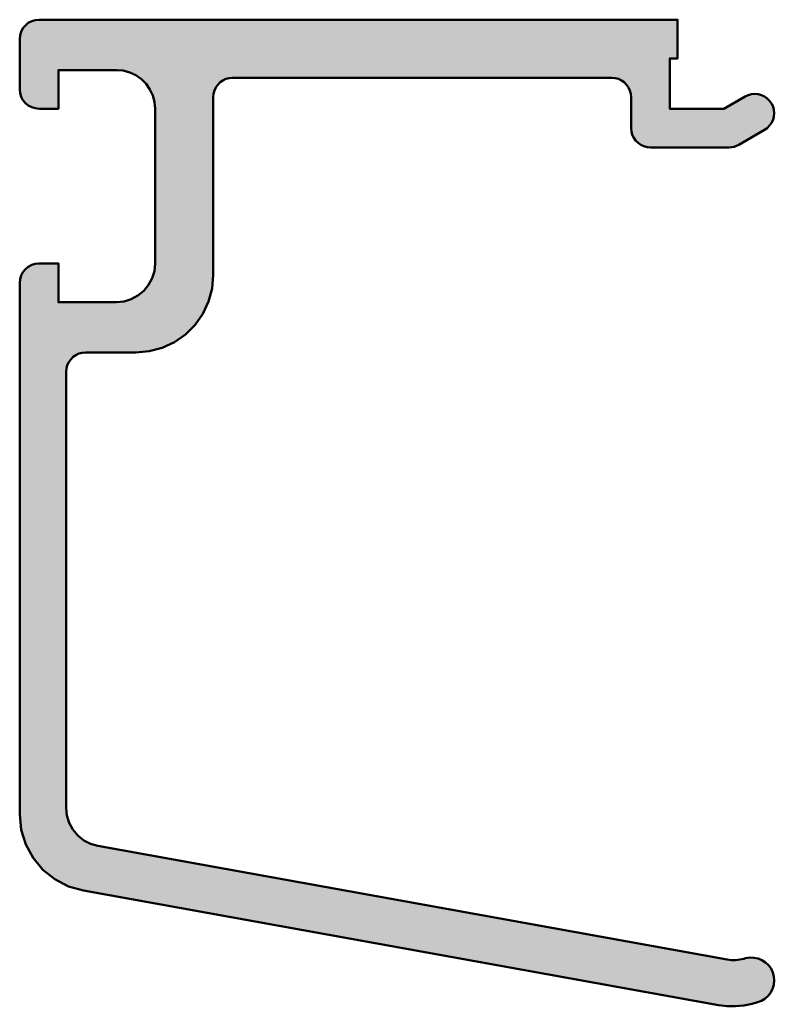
# Model space of a CAD drawing. Extents: x -17.5 to 2, y -25.5 to 0.
import ezdxf

# ---------------------------------------------------------------- set-up
doc = ezdxf.new("R2010")
doc.units = 0
doc.layers.add('0S-Alu contour', color=7, linetype='Continuous', lineweight=50)
doc.layers.add('0S-Alu hatch', color=252, linetype='Continuous', lineweight=25)

# ---------------------------------------------------------------- blocks, each defined once
blk = doc.blocks.new('335180__59E2014F_CCAE_42C0_A4D5_0BDDE0AA538D_')
at = {"layer": '0S-Alu hatch'}
blk.add_hatch(color=256, dxfattribs=at).paths.add_polyline_path([(-17, 0), (-0.5, 0), (-0.5, -1), (-0.7, -1), (-0.7, -2.3), (0.7, -2.3), (1.248, -1.984), (1.327, -1.947), (1.411, -1.924), (1.498, -1.917), (1.585, -1.924), (1.669, -1.947), (1.748, -1.984), (1.819, -2.034), (1.881, -2.095), (1.931, -2.167), (1.968, -2.246), (1.99, -2.33), (1.998, -2.417), (1.99, -2.504), (1.968, -2.588), (1.931, -2.667), (1.881, -2.738), (1.819, -2.8), (1.748, -2.85), (1.084, -3.233), (1.025, -3.262), (0.963, -3.283), (0.899, -3.296), (0.834, -3.3), (-1.2, -3.3), (-1.287, -3.292), (-1.371, -3.27), (-1.45, -3.233), (-1.521, -3.183), (-1.583, -3.121), (-1.633, -3.05), (-1.67, -2.971), (-1.692, -2.887), (-1.7, -2.8), (-1.7, -2), (-1.708, -1.913), (-1.73, -1.829), (-1.767, -1.75), (-1.817, -1.679), (-1.879, -1.617), (-1.95, -1.567), (-2.029, -1.53), (-2.113, -1.508), (-2.2, -1.5), (-12, -1.5), (-12.087, -1.508), (-12.171, -1.53), (-12.25, -1.567), (-12.321, -1.617), (-12.383, -1.679), (-12.433, -1.75), (-12.47, -1.829), (-12.492, -1.913), (-12.5, -2), (-12.5, -6.6), (-12.53, -6.947), (-12.62, -7.284), (-12.768, -7.6), (-12.968, -7.886), (-13.214, -8.132), (-13.5, -8.332), (-13.816, -8.48), (-14.153, -8.57), (-14.5, -8.6), (-15.8, -8.6), (-15.887, -8.608), (-15.971, -8.63), (-16.05, -8.667), (-16.121, -8.717), (-16.183, -8.779), (-16.233, -8.85), (-16.27, -8.929), (-16.292, -9.013), (-16.3, -9.1), (-16.3, -20.371), (-16.28, -20.569), (-16.222, -20.759), (-16.127, -20.933), (-16, -21.085), (-15.845, -21.21), (-15.669, -21.301), (-15.478, -21.355), (0.782, -24.29), (0.89, -24.303), (0.999, -24.304), (1.107, -24.293), (1.214, -24.271), (1.259, -24.259), (1.366, -24.24), (1.475, -24.242), (1.581, -24.264), (1.682, -24.304), (1.773, -24.363), (1.852, -24.437), (1.917, -24.525), (1.963, -24.623), (1.992, -24.728), (2, -24.836), (1.988, -24.944), (1.957, -25.048), (1.907, -25.145), (1.84, -25.23), (1.759, -25.302), (1.666, -25.358), (1.564, -25.396), (1.428, -25.432), (1.215, -25.477), (0.998, -25.498), (0.78, -25.496), (0.563, -25.47), (-15.855, -22.508), (-16.237, -22.399), (-16.59, -22.216), (-16.9, -21.968), (-17.154, -21.663), (-17.344, -21.314), (-17.461, -20.934), (-17.5, -20.539), (-17.5, -6.8), (-17.49, -6.702), (-17.462, -6.609), (-17.416, -6.522), (-17.354, -6.446), (-17.278, -6.384), (-17.191, -6.338), (-17.098, -6.31), (-17, -6.3), (-16.5, -6.3), (-16.5, -7.3), (-15, -7.3), (-14.805, -7.281), (-14.617, -7.224), (-14.444, -7.131), (-14.293, -7.007), (-14.169, -6.856), (-14.076, -6.683), (-14.019, -6.495), (-14, -6.3), (-14, -2.3), (-14.015, -2.126), (-14.06, -1.958), (-14.134, -1.8), (-14.234, -1.657), (-14.357, -1.534), (-14.5, -1.434), (-14.658, -1.36), (-14.826, -1.315), (-15, -1.3), (-16.5, -1.3), (-16.5, -2.3), (-17, -2.3), (-17.098, -2.29), (-17.191, -2.262), (-17.278, -2.216), (-17.354, -2.154), (-17.416, -2.078), (-17.462, -1.991), (-17.49, -1.898), (-17.5, -1.8), (-17.5, -0.5), (-17.49, -0.402), (-17.462, -0.309), (-17.416, -0.222), (-17.354, -0.146), (-17.278, -0.084), (-17.191, -0.038), (-17.098, -0.01)])
at = {"layer": '0S-Alu contour', "color": 7}
blk.add_lwpolyline([(-17, 0), (-0.5, 0), (-0.5, -1), (-0.7, -1), (-0.7, -2.3), (0.7, -2.3), (1.248, -1.984), (1.327, -1.947), (1.411, -1.924), (1.498, -1.917), (1.585, -1.924), (1.669, -1.947), (1.748, -1.984), (1.819, -2.034), (1.881, -2.095), (1.931, -2.167), (1.968, -2.246), (1.99, -2.33), (1.998, -2.417), (1.99, -2.504), (1.968, -2.588), (1.931, -2.667), (1.881, -2.738), (1.819, -2.8), (1.748, -2.85), (1.084, -3.233), (1.025, -3.262), (0.963, -3.283), (0.899, -3.296), (0.834, -3.3), (-1.2, -3.3), (-1.287, -3.292), (-1.371, -3.27), (-1.45, -3.233), (-1.521, -3.183), (-1.583, -3.121), (-1.633, -3.05), (-1.67, -2.971), (-1.692, -2.887), (-1.7, -2.8), (-1.7, -2), (-1.708, -1.913), (-1.73, -1.829), (-1.767, -1.75), (-1.817, -1.679), (-1.879, -1.617), (-1.95, -1.567), (-2.029, -1.53), (-2.113, -1.508), (-2.2, -1.5), (-12, -1.5), (-12.087, -1.508), (-12.171, -1.53), (-12.25, -1.567), (-12.321, -1.617), (-12.383, -1.679), (-12.433, -1.75), (-12.47, -1.829), (-12.492, -1.913), (-12.5, -2), (-12.5, -6.6), (-12.53, -6.947), (-12.62, -7.284), (-12.768, -7.6), (-12.968, -7.886), (-13.214, -8.132), (-13.5, -8.332), (-13.816, -8.48), (-14.153, -8.57), (-14.5, -8.6), (-15.8, -8.6), (-15.887, -8.608), (-15.971, -8.63), (-16.05, -8.667), (-16.121, -8.717), (-16.183, -8.779), (-16.233, -8.85), (-16.27, -8.929), (-16.292, -9.013), (-16.3, -9.1), (-16.3, -20.371), (-16.28, -20.569), (-16.222, -20.759), (-16.127, -20.933), (-16, -21.085), (-15.845, -21.21), (-15.669, -21.301), (-15.478, -21.355), (0.782, -24.29), (0.89, -24.303), (0.999, -24.304), (1.107, -24.293), (1.214, -24.271), (1.259, -24.259), (1.366, -24.24), (1.475, -24.242), (1.581, -24.264), (1.682, -24.304), (1.773, -24.363), (1.852, -24.437), (1.917, -24.525), (1.963, -24.623), (1.992, -24.728), (2, -24.836), (1.988, -24.944), (1.957, -25.048), (1.907, -25.145), (1.84, -25.23), (1.759, -25.302), (1.666, -25.358), (1.564, -25.396), (1.428, -25.432), (1.215, -25.477), (0.998, -25.498), (0.78, -25.496), (0.563, -25.47), (-15.855, -22.508), (-16.237, -22.399), (-16.59, -22.216), (-16.9, -21.968), (-17.154, -21.663), (-17.344, -21.314), (-17.461, -20.934), (-17.5, -20.539), (-17.5, -6.8), (-17.49, -6.702), (-17.462, -6.609), (-17.416, -6.522), (-17.354, -6.446), (-17.278, -6.384), (-17.191, -6.338), (-17.098, -6.31), (-17, -6.3), (-16.5, -6.3), (-16.5, -7.3), (-15, -7.3), (-14.805, -7.281), (-14.617, -7.224), (-14.444, -7.131), (-14.293, -7.007), (-14.169, -6.856), (-14.076, -6.683), (-14.019, -6.495), (-14, -6.3), (-14, -2.3), (-14.015, -2.126), (-14.06, -1.958), (-14.134, -1.8), (-14.234, -1.657), (-14.357, -1.534), (-14.5, -1.434), (-14.658, -1.36), (-14.826, -1.315), (-15, -1.3), (-16.5, -1.3), (-16.5, -2.3), (-17, -2.3), (-17.098, -2.29), (-17.191, -2.262), (-17.278, -2.216), (-17.354, -2.154), (-17.416, -2.078), (-17.462, -1.991), (-17.49, -1.898), (-17.5, -1.8), (-17.5, -0.5), (-17.49, -0.402), (-17.462, -0.309), (-17.416, -0.222), (-17.354, -0.146), (-17.278, -0.084), (-17.191, -0.038), (-17.098, -0.01), (-17, 0)], close=True, dxfattribs=at)
blk = doc.blocks.new('335180__97BE592F_C08B_4773_90C4_5C0F6C41A850_')
at = {"layer": '0S-Alu contour', "color": 7}
blk.add_blockref('335180__59E2014F_CCAE_42C0_A4D5_0BDDE0AA538D_', (0, 0), dxfattribs=at)

msp = doc.modelspace()

# ---------------------------------------------------------------- block references
at = {"layer": '0S-Alu contour', "color": 7}
msp.add_blockref('335180__97BE592F_C08B_4773_90C4_5C0F6C41A850_', (0, 0), dxfattribs=at)

doc.saveas('drawing.dxf')
